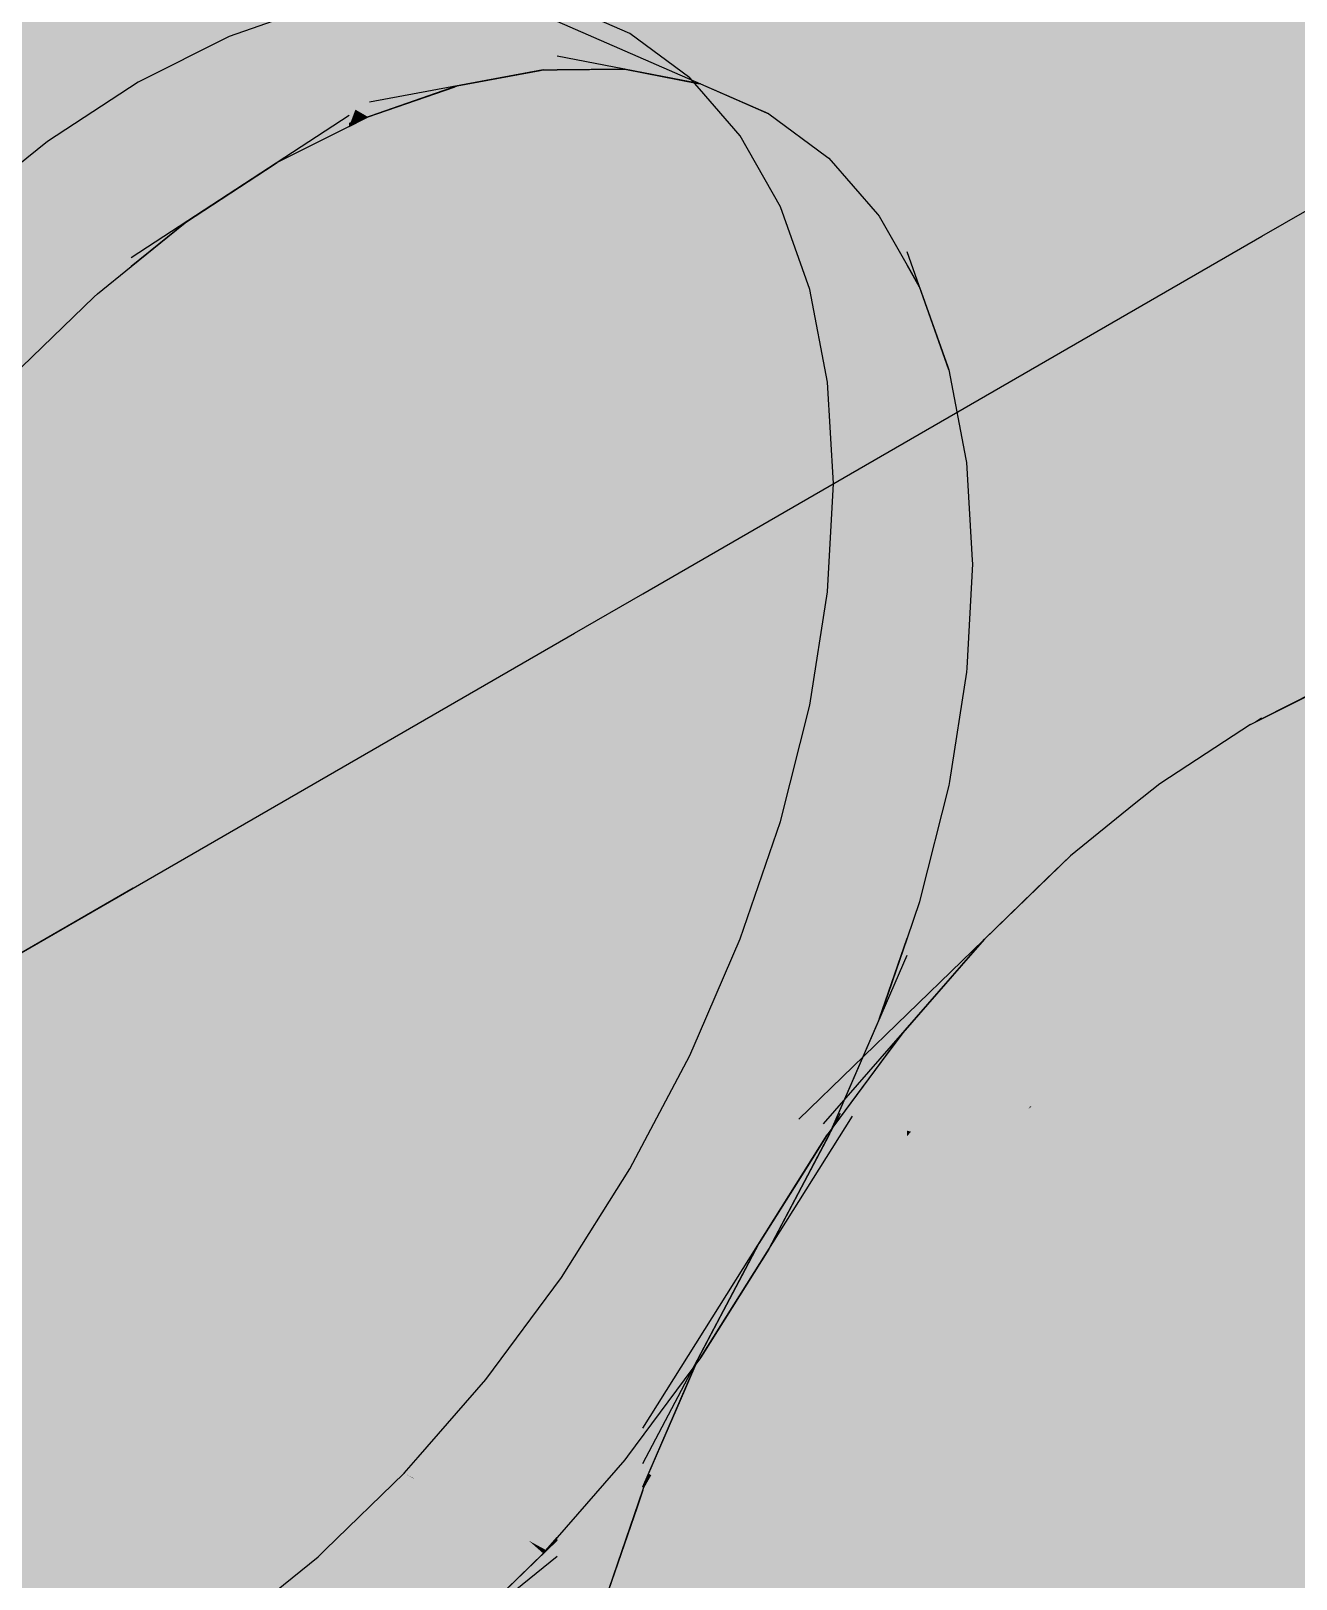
# Model space of a CAD drawing. Extents: x 0 to 297, y 0 to 210.
# Drawn here: x 206.05 to 212.49, y 160.14 to 168.01 of the extents above; entities that cross this region are included whole.
import ezdxf

# ---------------------------------------------------------------- set-up
doc = ezdxf.new("R2010")
doc.units = 0
doc.layers.add('SOMBRA', color=8, linetype='CONTINUOUS')
doc.layers.add('VISIBLE', color=7, linetype='CONTINUOUS')

msp = doc.modelspace()

# ---------------------------------------------------------------- linework, layer by layer
at = {"layer": 'SOMBRA', "color": 253}
for points in [[(212.0376, 167.8522), (213.4002, 171.3179), (213.4002, 169.9706)], [(212.0376, 167.8522), (213.1744, 171.1704), (213.4002, 171.3179)], [(212.0376, 169.4038), (213.1744, 171.1704), (212.0376, 167.8522)], [(211.6613, 170.1624), (211.6613, 167.9065), (210.7227, 164.1718)], [(211.0911, 169.81), (211.6613, 170.1624), (210.8129, 164.7476)], [(211.6613, 170.1624), (212.0376, 169.4038), (211.6613, 167.9065)], [(206.5648, 169.3598), (207.6729, 169.9996), (207.6729, 167.5778)], [(207.6729, 169.9996), (208.7313, 168.2689), (207.6729, 167.5778)], [(213.4002, 168.6179), (212.0376, 166.829), (213.4002, 169.9706)], [(212.0376, 167.8522), (213.4002, 169.9706), (212.0376, 166.829)], [(210.5973, 169.4875), (211.0911, 169.81), (210.8431, 165.298)], [(210.5104, 167.3946), (210.5973, 169.4875), (210.8129, 165.8134)], [(210.5104, 167.3946), (210.5104, 169.4308), (210.5973, 169.4875)], [(210.5104, 167.3946), (210.1642, 169.2046), (210.5104, 169.4308)], [(211.6613, 167.9065), (212.0376, 169.4038), (212.0376, 167.8522)], [(204.9471, 168.4259), (206.5648, 169.3598), (206.5648, 166.8541)], [(206.5648, 169.3598), (207.6729, 167.5778), (206.5648, 166.8541)], [(210.5104, 166.8845), (209.7782, 168.9526), (210.1642, 169.2046)], [(210.5104, 166.8845), (210.1642, 169.2046), (210.5104, 167.3946)], [(210.5104, 166.8171), (209.4291, 168.7246), (209.7782, 168.9526)], [(210.5104, 166.8171), (209.7782, 168.9526), (210.5104, 166.8845)], [(209.1094, 168.5158), (209.4291, 168.7246), (210.3695, 167.0657)], [(212.0376, 166.037), (213.4002, 168.6179), (213.4002, 167.5256)], [(213.4002, 168.6179), (212.0376, 166.037), (212.0376, 166.829)], [(208.8129, 168.3222), (209.1094, 168.5158), (210.1125, 167.3614)], [(204.9471, 168.4259), (206.5648, 166.8541), (204.9471, 165.7977)], [(208.7313, 168.0554), (208.8129, 168.3222), (209.8076, 167.5868)], [(207.5517, 166.8658), (208.0241, 168.2184), (208.0241, 167.334)], [(207.5517, 166.8658), (207.9535, 168.2178), (208.0241, 168.2184)], [(207.5517, 168.1434), (207.9535, 168.2178), (207.5517, 166.8658)], [(208.0241, 167.334), (208.3683, 168.2211), (208.7528, 168.1464)], [(208.0241, 168.2184), (208.3683, 168.2211), (208.0241, 167.334)], [(207.5156, 168.1367), (207.5517, 166.8658), (206.6005, 163.665)], [(207.062, 167.979), (207.5156, 168.1367), (206.6005, 163.665)], [(207.5156, 168.1367), (207.5517, 168.1434), (207.5517, 166.8658)], [(208.0241, 166.6291), (208.7528, 168.1464), (209.1005, 167.9951)], [(208.0241, 167.334), (208.7528, 168.1464), (208.0241, 166.6291)], [(208.7313, 167.8797), (208.2719, 167.9689), (208.5351, 168.1408)], [(208.7313, 167.8797), (208.5351, 168.1408), (208.7313, 168.0554)], [(206.6005, 167.7474), (207.062, 167.979), (206.6005, 163.665)], [(208.0241, 166.1307), (209.1005, 167.9951), (209.4054, 167.7696)], [(208.0241, 166.6291), (209.1005, 167.9951), (208.0241, 166.1307)], [(208.7313, 167.8797), (208.7313, 168.0554), (209.4599, 167.7382)], [(208.7313, 167.8101), (208.0202, 167.8045), (208.2719, 167.9689)], [(208.7313, 167.8101), (208.2719, 167.9689), (208.7313, 167.8797)], [(211.6613, 167.9065), (211.6613, 166.7539), (210.574, 163.5803)], [(211.6613, 167.9065), (212.0376, 167.8522), (211.6613, 166.7539)], [(208.7313, 167.8101), (208.7313, 167.8797), (209.0754, 167.8129)], [(211.6613, 166.7539), (212.0376, 167.8522), (212.0376, 166.829)], [(206.139, 167.4461), (206.6005, 167.7474), (206.6005, 163.665)], [(207.7771, 167.6458), (208.0202, 167.8045), (208.6606, 167.8096)], [(208.0241, 165.7482), (209.4054, 167.7696), (209.4546, 167.713)], [(208.0241, 166.1307), (209.4054, 167.7696), (208.0241, 165.7482)], [(207.6729, 167.5373), (207.7771, 167.6458), (208.2227, 167.7284)], [(208.0241, 165.7482), (209.4546, 167.713), (209.4546, 167.2155)], [(209.4546, 167.713), (209.6624, 167.474), (209.4546, 167.2155)], [(207.6729, 167.5373), (207.6729, 167.5778), (207.7771, 167.6458)], [(207.6729, 167.5225), (207.3076, 167.3392), (207.5403, 167.4912)], [(207.6729, 167.5373), (207.5403, 167.4912), (207.6729, 167.5778)], [(207.6729, 167.5225), (207.5403, 167.4912), (207.6729, 167.5373)], [(207.6729, 167.5225), (207.6729, 167.5373), (207.7691, 167.5707)], [(212.0376, 165.359), (213.4002, 167.5256), (213.4002, 166.5756)], [(212.0376, 166.037), (213.4002, 167.5256), (212.0376, 165.359)], [(205.6854, 167.08), (206.139, 167.4461), (206.6005, 163.665)], [(209.4546, 167.2155), (209.6624, 167.474), (209.8669, 167.1131)], [(210.5104, 166.8845), (210.5104, 167.3946), (210.7227, 166.285)], [(207.5517, 166.1165), (208.0241, 167.334), (208.0241, 166.6291)], [(207.5517, 166.8658), (208.0241, 167.334), (207.5517, 166.1165)], [(208.0241, 165.4359), (209.4546, 167.2155), (209.4546, 166.6779)], [(208.0241, 165.7482), (209.4546, 167.2155), (208.0241, 165.4359)], [(209.4546, 167.2155), (209.8669, 167.1131), (209.4546, 166.6779)], [(209.4546, 166.6779), (209.8669, 167.1131), (210.0156, 166.6933)], [(210.0156, 166.6933), (209.8669, 167.1131), (210.574, 166.7049)], [(205.2475, 166.6555), (205.6854, 167.08), (206.6005, 163.665)], [(206.5648, 166.8108), (206.5648, 166.8541), (206.8461, 167.0378)], [(210.5104, 166.8171), (210.5104, 166.8845), (210.574, 166.7049)], [(206.5648, 166.8108), (204.9471, 165.7977), (206.5648, 166.8541)], [(206.5648, 166.8108), (204.9471, 165.5053), (204.9471, 165.7977)], [(207.5517, 166.8658), (207.5517, 166.1165), (206.6005, 163.665)], [(212.0376, 166.037), (211.6613, 165.9615), (212.0376, 166.829)], [(211.6613, 166.7539), (212.0376, 166.829), (211.6613, 165.9615)], [(210.5104, 163.3947), (211.6613, 166.7539), (211.6613, 165.9615)], [(204.9471, 165.2707), (204.9471, 165.5053), (206.3925, 166.6718)], [(205.2375, 165.604), (205.2475, 166.6555), (206.6005, 163.665)], [(208.0241, 165.1677), (209.4546, 166.6779), (209.4546, 166.1959)], [(208.0241, 165.4359), (209.4546, 166.6779), (208.0241, 165.1677)], [(209.4546, 166.1959), (210.0156, 166.6933), (210.1058, 166.2216)], [(209.4546, 166.6779), (210.0156, 166.6933), (209.4546, 166.1959)], [(210.0156, 166.6933), (210.574, 166.7049), (210.7174, 166.3)], [(210.1058, 166.2216), (210.0156, 166.6933), (210.7227, 166.285)], [(210.7227, 166.285), (210.0156, 166.6933), (210.7174, 166.3)], [(207.5517, 165.6455), (208.0241, 166.6291), (208.0241, 166.1307)], [(207.5517, 166.1165), (208.0241, 166.6291), (207.5517, 165.6455)], [(212.0376, 164.7375), (213.4002, 166.5756), (213.4002, 165.7015)], [(212.0376, 165.359), (213.4002, 166.5756), (212.0376, 164.7375)], [(210.1058, 166.2216), (210.7227, 166.285), (210.8097, 165.8302)], [(208.0241, 164.9273), (209.4546, 166.1959), (209.4546, 165.7467)], [(208.0241, 165.1677), (209.4546, 166.1959), (208.0241, 164.9273)], [(209.4546, 165.7467), (210.1058, 166.2216), (210.136, 165.7062)], [(209.4546, 166.1959), (210.1058, 166.2216), (209.4546, 165.7467)], [(210.136, 165.7062), (210.1058, 166.2216), (210.8129, 165.8134)], [(210.8129, 165.8134), (210.1058, 166.2216), (210.8097, 165.8302)], [(207.5517, 166.1165), (207.5517, 165.6455), (206.6005, 163.665)], [(207.5517, 165.3125), (208.0241, 166.1307), (208.0241, 165.7482)], [(207.5517, 165.6455), (208.0241, 166.1307), (207.5517, 165.3125)], [(211.6613, 165.3243), (212.0376, 166.037), (212.0376, 165.359)], [(212.0376, 166.037), (211.6613, 165.3243), (211.6613, 165.9615)], [(211.6613, 165.3243), (210.5104, 163.3082), (211.6613, 165.9615)], [(210.5104, 163.3947), (211.6613, 165.9615), (210.5104, 163.3082)], [(210.136, 165.7062), (210.8129, 165.8134), (210.8421, 165.3164)], [(207.5517, 165.0569), (208.0241, 165.7482), (208.0241, 165.4359)], [(207.5517, 165.3125), (208.0241, 165.7482), (207.5517, 165.0569)], [(208.0241, 164.7033), (209.4546, 165.7467), (209.4546, 165.3128)], [(208.0241, 164.9273), (209.4546, 165.7467), (208.0241, 164.7033)], [(209.4546, 165.7467), (210.136, 165.7062), (209.4546, 165.3128)], [(209.4546, 165.3128), (210.136, 165.7062), (210.1058, 165.1559)], [(210.1058, 165.1559), (210.136, 165.7062), (210.8431, 165.298)], [(210.8431, 165.298), (210.136, 165.7062), (210.8421, 165.3164)], [(212.0376, 164.1388), (213.4002, 165.7015), (213.4002, 164.8604)], [(212.0376, 164.7375), (213.4002, 165.7015), (212.0376, 164.1388)], [(207.5517, 165.6455), (207.5517, 165.3125), (206.6005, 163.665)], [(205.2375, 164.9291), (205.2375, 165.604), (206.6005, 163.665)], [(207.5517, 164.8483), (208.0241, 165.4359), (208.0241, 165.1677)], [(207.5517, 165.0569), (208.0241, 165.4359), (207.5517, 164.8483)], [(207.5517, 165.3125), (207.5517, 165.0569), (206.6005, 163.665)], [(208.0241, 164.4869), (209.4546, 165.3128), (209.4546, 164.8789)], [(208.0241, 164.7033), (209.4546, 165.3128), (208.0241, 164.4869)], [(209.4546, 165.3128), (210.1058, 165.1559), (209.4546, 164.8789)], [(210.5104, 163.1445), (211.6613, 165.3243), (211.6613, 164.7607)], [(211.6613, 165.3243), (210.5104, 163.1445), (210.5104, 163.3082)], [(211.6613, 164.7607), (212.0376, 165.359), (212.0376, 164.7375)], [(211.6613, 165.3243), (212.0376, 165.359), (211.6613, 164.7607)], [(210.1058, 165.1559), (210.8431, 165.298), (210.814, 164.7673)], [(207.5517, 164.6691), (208.0241, 165.1677), (208.0241, 164.9273)], [(207.5517, 164.8483), (208.0241, 165.1677), (207.5517, 164.6691)], [(209.4546, 164.8789), (210.1058, 165.1559), (210.0156, 164.58)], [(210.8129, 164.7476), (210.1058, 165.1559), (210.814, 164.7673)], [(207.5517, 165.0569), (207.5517, 164.8483), (206.6005, 163.665)], [(205.2375, 164.4519), (205.2375, 164.9291), (206.6005, 163.665)], [(207.5517, 164.5084), (208.0241, 164.9273), (208.0241, 164.7033)], [(207.5517, 164.6691), (208.0241, 164.9273), (207.5517, 164.5084)], [(207.5517, 164.8483), (207.5517, 164.6691), (206.6005, 163.665)], [(208.0241, 164.2705), (209.4546, 164.8789), (209.4546, 164.4297)], [(208.0241, 164.4869), (209.4546, 164.8789), (208.0241, 164.2705)], [(209.4546, 164.8789), (210.0156, 164.58), (209.4546, 164.4297)], [(212.0376, 163.5395), (213.4002, 164.8604), (213.4002, 164.0201)], [(212.0376, 164.1388), (213.4002, 164.8604), (212.0376, 163.5395)], [(210.5104, 162.9308), (211.6613, 164.7607), (211.6613, 164.2299)], [(210.5104, 163.1445), (211.6613, 164.7607), (210.5104, 162.9308)], [(211.6613, 164.7607), (212.0376, 164.7375), (211.6613, 164.2299)], [(207.5517, 164.3587), (208.0241, 164.7033), (208.0241, 164.4869)], [(207.5517, 164.5084), (208.0241, 164.7033), (207.5517, 164.3587)], [(211.6613, 164.2299), (212.0376, 164.7375), (212.0376, 164.1388)], [(207.5517, 164.6691), (207.5517, 164.5084), (206.6005, 163.665)], [(209.4546, 164.4297), (210.0156, 164.58), (209.8669, 163.9885)], [(205.2375, 164.0857), (205.2375, 164.4519), (206.6005, 163.665)], [(207.5517, 164.5084), (207.5517, 164.3587), (206.6005, 163.665)], [(207.5517, 164.2141), (208.0241, 164.4869), (208.0241, 164.2705)], [(207.5517, 164.3587), (208.0241, 164.4869), (207.5517, 164.2141)], [(207.5517, 164.3587), (207.5517, 164.2141), (206.6005, 163.665)], [(208.0241, 164.0464), (209.4546, 164.4297), (209.4546, 163.9477)], [(208.0241, 164.2705), (209.4546, 164.4297), (208.0241, 164.0464)], [(209.4546, 164.4297), (209.8669, 163.9885), (209.4546, 163.9477)], [(207.5517, 164.2141), (207.5517, 164.0695), (206.6005, 163.665)], [(207.5517, 164.0695), (208.0241, 164.2705), (208.0241, 164.0464)], [(207.5517, 164.2141), (208.0241, 164.2705), (207.5517, 164.0695)], [(210.5104, 162.6775), (211.6613, 164.2299), (211.6613, 163.7073)], [(210.5104, 162.9308), (211.6613, 164.2299), (210.5104, 162.6775)], [(211.6613, 164.2299), (212.0376, 164.1388), (211.6613, 163.7073)], [(211.6613, 163.7073), (212.0376, 164.1388), (212.0376, 163.5395)], [(205.2375, 163.7867), (205.2375, 164.0857), (206.6005, 163.665)], [(207.5517, 164.0695), (207.5517, 163.9198), (206.6005, 163.665)], [(207.5517, 164.0695), (208.0241, 164.0464), (207.5517, 163.9198)], [(207.5517, 163.9198), (208.0241, 164.0464), (208.0241, 163.806)], [(208.0241, 164.0464), (209.4546, 163.9477), (208.0241, 163.806)], [(209.4546, 163.9477), (209.8669, 163.9885), (209.6624, 163.3915)], [(212.0376, 162.9204), (213.4002, 164.0201), (213.4002, 163.1529)], [(212.0376, 163.5395), (213.4002, 164.0201), (212.0376, 162.9204)], [(207.5517, 163.9198), (207.5517, 163.7592), (206.6005, 163.665)], [(207.5517, 163.9198), (208.0241, 163.806), (207.5517, 163.7592)], [(208.0241, 163.806), (209.4546, 163.9477), (209.4546, 163.41)], [(209.4546, 163.9477), (209.6624, 163.3915), (209.4546, 163.41)], [(205.2375, 163.53), (205.2375, 163.7867), (206.6005, 163.665)], [(207.5517, 163.7592), (207.5517, 163.58), (206.6005, 163.665)], [(207.5517, 163.7592), (208.0241, 163.806), (208.0241, 163.5378)], [(207.5517, 163.7592), (208.0241, 163.5378), (207.5517, 163.58)], [(208.0241, 163.806), (209.4546, 163.41), (208.0241, 163.5378)], [(205.2475, 159.1121), (205.2375, 160.1521), (206.6005, 163.665)], [(205.2375, 160.1521), (205.2375, 160.827), (206.6005, 163.665)], [(205.2375, 160.827), (205.2375, 161.3042), (206.6005, 163.665)], [(205.2375, 161.3042), (205.2375, 161.6704), (206.6005, 163.665)], [(205.2375, 161.6704), (205.2375, 161.9694), (206.6005, 163.665)], [(205.2375, 161.9694), (205.2375, 162.2262), (206.6005, 163.665)], [(205.2375, 162.2262), (205.2375, 162.4564), (206.6005, 163.665)], [(205.2375, 162.4564), (205.2375, 162.6709), (206.6005, 163.665)], [(205.2375, 162.6709), (205.2375, 162.8781), (206.6005, 163.665)], [(205.2375, 162.8781), (205.2375, 163.0853), (206.6005, 163.665)], [(205.2375, 163.0853), (205.2375, 163.2998), (206.6005, 163.665)], [(205.2375, 163.2998), (205.2375, 163.53), (206.6005, 163.665)], [(205.6854, 159.1933), (205.2475, 159.1121), (206.6005, 163.665)], [(206.139, 159.351), (205.6854, 159.1933), (206.6005, 163.665)], [(206.6005, 159.5825), (206.139, 159.351), (206.6005, 163.665)], [(207.5156, 160.2499), (207.062, 159.8838), (206.6005, 163.665)], [(207.5517, 161.5625), (207.5156, 160.2499), (206.6005, 163.665)], [(207.062, 159.8838), (206.6005, 159.5825), (206.6005, 163.665)], [(207.5517, 162.3118), (207.5517, 161.5625), (206.6005, 163.665)], [(207.5517, 162.7828), (207.5517, 162.3118), (206.6005, 163.665)], [(207.5517, 163.1158), (207.5517, 162.7828), (206.6005, 163.665)], [(207.5517, 163.3714), (207.5517, 163.1158), (206.6005, 163.665)], [(207.5517, 163.58), (207.5517, 163.3714), (206.6005, 163.665)], [(210.5104, 162.6775), (211.6613, 163.7073), (210.5308, 162.4109)], [(211.6613, 163.7073), (210.8002, 162.3401), (210.5308, 162.4109)], [(211.6613, 163.7073), (211.6613, 163.1748), (210.8002, 162.3401)], [(211.6613, 163.7073), (212.0376, 163.5395), (211.6613, 163.1748)], [(207.5517, 163.58), (208.0241, 163.5378), (208.0241, 163.2255)], [(207.5517, 163.58), (208.0241, 163.2255), (207.5517, 163.3714)], [(208.0241, 163.5378), (209.4546, 162.9125), (209.4054, 162.7991)], [(208.0241, 163.5378), (209.4546, 163.41), (209.4546, 162.9125)], [(208.0241, 163.5378), (209.4054, 162.7991), (208.0241, 163.2255)], [(211.6613, 163.1748), (212.0376, 163.5395), (212.0376, 162.9204)], [(207.5517, 163.3714), (208.0241, 163.2255), (208.0241, 162.8431)], [(207.5517, 163.3714), (208.0241, 162.8431), (207.5517, 163.1158)], [(209.4546, 163.41), (209.6624, 163.3915), (209.4546, 162.9125)], [(210.5104, 163.3947), (210.5104, 163.3082), (210.3695, 162.9832)], [(210.5104, 163.1445), (210.1631, 162.5074), (210.5104, 163.3082)], [(208.0241, 163.2255), (209.4054, 162.7991), (209.1005, 162.2216)], [(208.0241, 163.2255), (209.1005, 162.2216), (208.0241, 162.8431)], [(207.5517, 163.1158), (208.0241, 162.8431), (208.0241, 162.3446)], [(207.5517, 163.1158), (208.0241, 162.3446), (207.5517, 162.7828)], [(210.5104, 163.1445), (210.1727, 162.5048), (210.1631, 162.5074)], [(210.5104, 163.1445), (210.2326, 162.4891), (210.1727, 162.5048)], [(210.5104, 163.1445), (210.5104, 162.9308), (210.2326, 162.4891)], [(211.6613, 163.1748), (211.1914, 162.2375), (210.8002, 162.3401)], [(211.6613, 163.1748), (211.6613, 162.6167), (211.1914, 162.2375)], [(211.6613, 163.1748), (212.0376, 162.9204), (211.6613, 162.6167)], [(212.0376, 162.2631), (213.4002, 163.1529), (213.4002, 162.2307)], [(212.0376, 162.9204), (213.4002, 163.1529), (212.0376, 162.2631)], [(210.5104, 162.9308), (210.3482, 162.4588), (210.2326, 162.4891)], [(210.5104, 162.9308), (210.5104, 162.6775), (210.3482, 162.4588)], [(211.1297, 162.5284), (210.4896, 162.9139), (210.3797, 162.7657)], [(211.1297, 162.5284), (211.1363, 162.5405), (210.4896, 162.9139)], [(211.6613, 162.6167), (212.0376, 162.9204), (212.0376, 162.2631)], [(208.0241, 162.8431), (209.1005, 162.2216), (208.7528, 161.6687)], [(208.0241, 162.8431), (208.7528, 161.6687), (208.0241, 162.3446)], [(207.5517, 162.7828), (208.0241, 162.3446), (208.0241, 161.6397)], [(207.5517, 162.7828), (208.0241, 161.6397), (207.5517, 162.3118)], [(210.1051, 162.3952), (210.9608, 162.408), (210.3797, 162.7657)], [(211.1297, 162.5284), (210.3797, 162.7657), (210.9608, 162.408)], [(210.5104, 162.6775), (210.5104, 162.4162), (210.3482, 162.4588)], [(210.5104, 162.6775), (210.5308, 162.4109), (210.5104, 162.4162)], [(211.6613, 162.6167), (211.6613, 162.1142), (211.1914, 162.2375)], [(211.6613, 162.6167), (212.0376, 162.2631), (211.7671, 162.0864)], [(211.6613, 162.6167), (211.7671, 162.0864), (211.6613, 162.1142)], [(210.2326, 162.4891), (210.3482, 162.4588), (209.4599, 161.2605)], [(210.1727, 162.5048), (210.2326, 162.4891), (209.8076, 161.8133)], [(210.1631, 162.5074), (210.1727, 162.5048), (210.1125, 162.3909)], [(211.1297, 162.5284), (210.9608, 162.408), (211.0379, 162.3606)], [(212.2547, 161.8948), (211.1297, 162.5284), (211.0379, 162.3606)], [(211.1297, 162.5284), (211.1421, 162.5372), (211.1363, 162.5405)], [(212.2547, 161.8948), (211.1421, 162.5372), (211.1297, 162.5284)], [(210.3482, 162.4588), (210.5104, 162.3875), (209.0754, 160.7418)], [(210.5679, 162.128), (210.1051, 162.3952), (210.0057, 162.2372)], [(210.1051, 162.3952), (210.5679, 162.128), (210.9608, 162.408)], [(210.3482, 162.4588), (210.5104, 162.4162), (210.5104, 162.3875)], [(210.5104, 162.4162), (210.5308, 162.4109), (210.5104, 162.3875)], [(210.5104, 162.3875), (210.5308, 162.4109), (210.8002, 162.3401)], [(210.5679, 162.128), (211.0379, 162.3606), (210.9608, 162.408)], [(207.5517, 162.3118), (208.0241, 160.7553), (207.9535, 160.6744)], [(207.5517, 162.3118), (208.0241, 161.6397), (208.0241, 160.7553)], [(207.5517, 162.3118), (207.9535, 160.6744), (207.5517, 161.5625)], [(208.0241, 162.3446), (208.7528, 161.6687), (208.3683, 161.1501)], [(208.0241, 162.3446), (208.3683, 161.1501), (208.0241, 161.6397)], [(208.7313, 160.3472), (210.5104, 162.3875), (210.5104, 162.0592)], [(210.5104, 162.3875), (210.8002, 162.3401), (210.5104, 162.0592)], [(210.5104, 162.0592), (210.8002, 162.3401), (211.1914, 162.2375)], [(210.5679, 162.128), (210.8283, 161.9776), (211.0379, 162.3606)], [(210.8283, 161.9776), (212.1198, 161.6947), (211.0379, 162.3606)], [(212.2547, 161.8948), (211.0379, 162.3606), (212.1198, 161.6947)], [(209.7574, 161.8424), (210.4088, 161.9889), (210.0057, 162.2372)], [(210.5679, 162.128), (210.0057, 162.2372), (210.4088, 161.9889)], [(210.5104, 161.688), (211.1914, 162.2375), (211.6613, 162.1142)], [(210.5104, 162.0592), (211.1914, 162.2375), (210.5104, 161.688)], [(212.0376, 162.2631), (212.0376, 162.0154), (211.7671, 162.0864)], [(212.0376, 162.2631), (213.4002, 162.2307), (212.6505, 161.8546)], [(212.0376, 162.2631), (212.6505, 161.8546), (212.0376, 162.0154)], [(210.8283, 161.9776), (210.5679, 162.128), (210.4088, 161.9889)], [(210.5104, 161.688), (211.6613, 162.1142), (211.6613, 162.0173)], [(211.6613, 162.1142), (211.7671, 162.0864), (211.6613, 162.0173)], [(211.6613, 162.0173), (211.7671, 162.0864), (212.0376, 162.0154)], [(208.7313, 160.3346), (210.5104, 162.0592), (210.5104, 161.688)], [(208.7313, 160.3472), (210.5104, 162.0592), (208.7313, 160.3346)], [(210.5104, 161.2658), (211.6613, 162.0173), (211.6613, 161.3583)], [(210.5104, 161.688), (211.6613, 162.0173), (210.5104, 161.2658)], [(211.6613, 162.0173), (212.0376, 161.5471), (211.6613, 161.3583)], [(211.6613, 162.0173), (212.0376, 162.0154), (212.0376, 161.5471)], [(212.0376, 162.0154), (212.6505, 161.8546), (212.0376, 161.5471)], [(209.7574, 161.8424), (210.0487, 161.6741), (210.4088, 161.9889)], [(210.0487, 161.6741), (210.7382, 161.786), (210.4088, 161.9889)], [(210.8283, 161.9776), (210.4088, 161.9889), (210.7382, 161.786)], [(211.8954, 161.3616), (210.8283, 161.9776), (210.7382, 161.786)], [(210.8283, 161.9776), (211.8954, 161.3616), (212.1198, 161.6947)], [(210.0487, 161.6741), (209.7574, 161.8424), (209.6702, 161.6773)], [(212.0376, 161.5471), (212.6505, 161.8546), (213.4002, 161.6578)], [(212.8209, 161.5679), (212.2547, 161.8948), (212.1198, 161.6947)], [(210.0487, 161.6741), (210.5498, 161.3849), (210.7382, 161.786)], [(210.5498, 161.3849), (211.773, 161.1484), (210.7382, 161.786)], [(211.8954, 161.3616), (210.7382, 161.786), (211.773, 161.1484)], [(208.7313, 160.2521), (210.5104, 161.688), (210.5104, 161.2658)], [(208.7313, 160.3346), (210.5104, 161.688), (208.7313, 160.2521)], [(211.8954, 161.3616), (212.6144, 161.3902), (212.1198, 161.6947)], [(212.8209, 161.5679), (212.1198, 161.6947), (212.6144, 161.3902)], [(208.0241, 161.6397), (208.3683, 161.1501), (208.0241, 160.7553)], [(209.4524, 161.2648), (209.913, 161.5278), (209.6702, 161.6773)], [(210.0487, 161.6741), (209.6702, 161.6773), (209.913, 161.5278)], [(210.5498, 161.3849), (210.0487, 161.6741), (209.913, 161.5278)], [(212.0376, 161.5471), (213.4002, 161.6578), (213.4002, 161.2214)], [(207.5517, 161.5625), (207.5517, 160.2849), (207.5156, 160.2499)], [(207.5517, 161.5625), (207.9535, 160.6744), (207.5517, 160.2849)], [(209.4524, 161.2648), (209.5934, 161.1834), (209.913, 161.5278)], [(209.5934, 161.1834), (210.4699, 161.1847), (209.913, 161.5278)], [(210.5498, 161.3849), (209.913, 161.5278), (210.4699, 161.1847)], [(211.6613, 161.3583), (212.0376, 161.5471), (212.0376, 160.7476)], [(212.0376, 161.5471), (213.4002, 161.2214), (212.0376, 160.7476)], [(211.5705, 160.7956), (210.5498, 161.3849), (210.4699, 161.1847)], [(210.5498, 161.3849), (211.5705, 160.7956), (211.773, 161.1484)], [(211.8954, 161.3616), (212.3058, 161.1246), (212.6144, 161.3902)], [(212.3058, 161.1246), (213.1452, 161.0635), (212.6144, 161.3902)], [(210.5104, 160.781), (211.6613, 161.3583), (211.6613, 160.6168)], [(210.5104, 161.2658), (211.6613, 161.3583), (210.5104, 160.781)], [(211.6613, 161.3583), (212.0376, 160.7476), (211.6613, 160.6168)], [(212.3058, 161.1246), (211.8954, 161.3616), (211.773, 161.1484)], [(208.7313, 160.1039), (210.5104, 161.2658), (210.5104, 160.781)], [(208.7313, 160.2521), (210.5104, 161.2658), (208.7313, 160.1039)], [(209.5934, 161.1834), (209.4524, 161.2648), (209.379, 161.0956)], [(213.4002, 160.2423), (212.0376, 160.7476), (213.4002, 161.2214)], [(209.5934, 161.1834), (209.379, 161.0956), (209.4818, 161.0323)], [(210.3055, 160.7723), (209.5934, 161.1834), (209.4818, 161.0323)], [(209.5934, 161.1834), (210.3055, 160.7723), (210.4699, 161.1847)], [(210.3055, 160.7723), (211.4629, 160.5731), (210.4699, 161.1847)], [(211.5705, 160.7956), (210.4699, 161.1847), (211.4629, 160.5731)], [(211.5705, 160.7956), (212.1221, 160.9334), (211.773, 161.1484)], [(212.3058, 161.1246), (211.773, 161.1484), (212.1221, 160.9334)], [(209.1955, 160.6725), (209.4818, 161.0323), (209.379, 161.0956)], [(212.9109, 160.7752), (212.3058, 161.1246), (212.1221, 160.9334)], [(212.3058, 161.1246), (212.9109, 160.7752), (213.1452, 161.0635)], [(209.1955, 160.6725), (209.2098, 160.6642), (209.4818, 161.0323)], [(209.2098, 160.6642), (210.2376, 160.5673), (209.4818, 161.0323)], [(210.3055, 160.7723), (209.4818, 161.0323), (210.2376, 160.5673)], [(211.5705, 160.7956), (211.8401, 160.6399), (212.1221, 160.9334)], [(211.8401, 160.6399), (212.7528, 160.5448), (212.1221, 160.9334)], [(212.9109, 160.7752), (212.1221, 160.9334), (212.7528, 160.5448)], [(208.7313, 159.8884), (210.5104, 160.781), (210.5104, 160.2167)], [(208.7313, 160.1039), (210.5104, 160.781), (208.7313, 159.8884)], [(211.2855, 160.2065), (210.3055, 160.7723), (210.2376, 160.5673)], [(210.3055, 160.7723), (211.2855, 160.2065), (211.4629, 160.5731)], [(210.5104, 160.781), (211.6613, 160.6168), (210.5104, 160.2167)], [(211.8401, 160.6399), (211.5705, 160.7956), (211.4629, 160.5731)], [(212.0376, 159.8315), (211.6613, 160.6168), (212.0376, 160.7476)], [(213.4002, 160.2423), (212.0376, 159.8315), (212.0376, 160.7476)], [(209.2098, 160.6642), (210.0997, 160.1504), (210.2376, 160.5673)], [(211.6613, 159.7618), (210.5104, 160.2167), (211.6613, 160.6168)], [(211.8401, 160.6399), (211.4629, 160.5731), (211.6812, 160.4385)], [(212.0376, 159.8315), (211.6613, 159.7618), (211.6613, 160.6168)], [(212.5404, 160.2355), (211.8401, 160.6399), (211.6812, 160.4385)], [(211.8401, 160.6399), (212.5404, 160.2355), (212.7528, 160.5448)], [(210.0997, 160.1504), (211.1946, 159.9785), (210.2376, 160.5673)], [(211.2855, 160.2065), (210.2376, 160.5673), (211.1946, 159.9785)], [(211.2855, 160.2065), (211.6812, 160.4385), (211.4629, 160.5731)], [(211.2855, 160.2065), (211.4316, 160.1221), (211.6812, 160.4385)], [(211.4316, 160.1221), (212.4021, 159.9945), (211.6812, 160.4385)], [(212.5404, 160.2355), (211.6812, 160.4385), (212.4021, 159.9945)], [(208.7313, 160.3472), (208.7313, 160.3346), (208.6606, 160.2661)], [(208.7313, 160.3346), (208.7313, 160.2521), (208.2227, 159.8417)], [(208.7313, 160.2521), (208.7313, 160.1039), (207.7691, 159.4756)], [(210.5104, 159.5484), (208.7313, 159.5981), (210.5104, 160.2167)], [(208.7313, 159.8884), (210.5104, 160.2167), (208.7313, 159.5981)], [(211.6613, 159.7618), (210.5104, 159.5484), (210.5104, 160.2167)], [(211.4316, 160.1221), (211.2855, 160.2065), (211.1946, 159.9785)], [(213.4002, 160.2423), (212.9967, 160.0093), (212.0376, 159.8315)], [(213.4935, 159.6853), (212.5404, 160.2355), (212.4021, 159.9945)], [(210.0997, 160.1504), (211.0454, 159.6044), (211.1946, 159.9785)]]:
    msp.add_solid(points, dxfattribs=at)
at = {"layer": 'SOMBRA', "color": 254}
for points in [[(204.8755, 167.7947), (207.4411, 169.3266), (206.5648, 169.3598)], [(204.8755, 167.7947), (206.5648, 169.3598), (204.9471, 168.4259)], [(204.8755, 167.7947), (206.9402, 167.8729), (207.4411, 169.3266)], [(206.9402, 167.8729), (209.858, 169.2352), (207.4411, 169.3266)], [(206.9402, 167.8729), (209.1052, 167.9548), (209.858, 169.2352)], [(209.1052, 167.9548), (212.401, 169.139), (209.858, 169.2352)], [(209.1052, 167.9548), (211.4658, 168.0441), (212.401, 169.139)], [(208.3683, 168.2211), (208.0007, 168.1906), (208.5548, 167.8707)], [(208.7528, 168.1464), (208.3683, 168.2211), (209.0754, 167.8129)], [(209.0754, 167.8129), (208.3683, 168.2211), (209.0606, 167.8128)], [(208.3683, 168.2211), (208.7313, 167.8101), (209.0606, 167.8128)], [(208.3683, 168.2211), (208.5548, 167.8707), (208.7313, 167.8101)], [(207.8527, 167.9347), (207.5156, 168.1367), (207.062, 167.979)], [(207.9157, 168.0444), (207.5156, 168.1367), (207.8553, 167.9405)], [(207.8553, 167.9405), (207.5156, 168.1367), (207.8527, 167.9347)], [(207.9157, 168.0444), (208.5227, 167.8794), (208.0003, 168.19)], [(208.5548, 167.8707), (208.0007, 168.1906), (208.0003, 168.19)], [(208.5548, 167.8707), (208.0003, 168.19), (208.5227, 167.8794)], [(209.1005, 167.9951), (208.7528, 168.1464), (209.4599, 167.7382)], [(209.4599, 167.7382), (208.7528, 168.1464), (209.4462, 167.7409)], [(208.7528, 168.1464), (209.0754, 167.8129), (209.4462, 167.7409)], [(210.3506, 166.7385), (214.1558, 168.1459), (211.4658, 168.0441)], [(210.3506, 166.7385), (213.741, 167.7875), (214.1558, 168.1459)], [(207.6998, 167.5943), (207.062, 167.979), (206.6005, 167.7474)], [(207.8527, 167.9347), (207.062, 167.979), (207.7048, 167.6078)], [(207.7048, 167.6078), (207.062, 167.979), (207.6998, 167.5943)], [(208.5227, 167.8794), (207.9157, 168.0444), (207.8553, 167.9405)], [(208.2481, 166.497), (211.4658, 168.0441), (209.1052, 167.9548)], [(208.2481, 166.497), (210.3506, 166.7385), (211.4658, 168.0441)], [(209.4054, 167.7696), (209.1005, 167.9951), (209.8076, 167.5868)], [(209.8076, 167.5868), (209.1005, 167.9951), (209.7952, 167.5922)], [(209.1005, 167.9951), (209.4599, 167.7382), (209.7952, 167.5922)], [(206.3928, 166.284), (209.1052, 167.9548), (206.9402, 167.8729)], [(206.3928, 166.284), (208.2481, 166.497), (209.1052, 167.9548)], [(207.8527, 167.9347), (207.7048, 167.6078), (207.7691, 167.5707)], [(207.8527, 167.9347), (207.7691, 167.5707), (208.2065, 167.7228)], [(208.2227, 167.7284), (207.8553, 167.9405), (207.8527, 167.9347)], [(208.2227, 167.7284), (207.8527, 167.9347), (208.2065, 167.7228)], [(208.5227, 167.8794), (207.8553, 167.9405), (208.2227, 167.7284)], [(204.6817, 166.0875), (206.9402, 167.8729), (204.8755, 167.7947)], [(204.6817, 166.0875), (206.3928, 166.284), (206.9402, 167.8729)], [(208.5227, 167.8794), (208.2227, 167.7284), (208.645, 167.8067)], [(208.6606, 167.8096), (208.5548, 167.8707), (208.5227, 167.8794)], [(208.6606, 167.8096), (208.5227, 167.8794), (208.645, 167.8067)], [(208.5548, 167.8707), (208.6606, 167.8096), (208.7313, 167.8101)], [(206.6005, 167.7474), (206.139, 167.4461), (206.8461, 167.0378)], [(207.6998, 167.5943), (206.6005, 167.7474), (207.3076, 167.3392)], [(207.3076, 167.3392), (206.6005, 167.7474), (207.2911, 167.3284)], [(206.6005, 167.7474), (206.8461, 167.0378), (207.2911, 167.3284)], [(210.0675, 167.2431), (209.4546, 167.713), (209.4054, 167.7696)], [(210.0675, 167.2431), (209.4054, 167.7696), (210.1125, 167.3614)], [(210.1125, 167.3614), (209.4054, 167.7696), (210.1016, 167.3695)], [(209.4054, 167.7696), (209.8076, 167.5868), (210.1016, 167.3695)], [(210.3506, 166.7385), (212.3147, 166.9641), (213.741, 167.7875)], [(210.0675, 167.2431), (209.6624, 167.474), (209.4546, 167.713)], [(207.6998, 167.5943), (207.3076, 167.3392), (207.6729, 167.5225)], [(207.6998, 167.5943), (207.6729, 167.5225), (207.7526, 167.5624)], [(207.7691, 167.5707), (207.7048, 167.6078), (207.6998, 167.5943)], [(207.7691, 167.5707), (207.6998, 167.5943), (207.7526, 167.5624)], [(206.139, 167.4461), (205.6854, 167.08), (206.1962, 166.7852)], [(206.8461, 167.0378), (206.139, 167.4461), (206.8299, 167.0248)], [(206.139, 167.4461), (206.5648, 166.8108), (206.8299, 167.0248)], [(206.139, 167.4461), (206.1962, 166.7852), (206.5648, 166.8108)], [(209.8669, 167.1131), (209.6624, 167.474), (210.0836, 167.2308)], [(210.0836, 167.2308), (209.6624, 167.474), (210.0675, 167.2431)], [(210.0675, 167.2431), (210.1125, 167.3614), (210.3603, 167.0763)], [(209.8669, 167.1131), (210.0836, 167.2308), (210.5104, 166.8171)], [(210.3695, 167.0657), (210.0836, 167.2308), (210.0675, 167.2431)], [(210.3695, 167.0657), (210.0675, 167.2431), (210.3603, 167.0763)], [(210.0836, 167.2308), (210.3695, 167.0657), (210.5104, 166.8171)], [(210.574, 166.7049), (209.8669, 167.1131), (210.5667, 166.7178)], [(209.8669, 167.1131), (210.5104, 166.8171), (210.5667, 166.7178)], [(206.1726, 166.7817), (205.6854, 167.08), (205.2475, 166.6555)], [(206.1962, 166.7852), (205.6854, 167.08), (206.1726, 166.7817)], [(208.9554, 165.1051), (212.3147, 166.9641), (210.3506, 166.7385)], [(208.9554, 165.1051), (209.1665, 165.1464), (212.3147, 166.9641)], [(206.1962, 166.7852), (206.3925, 166.6718), (206.5648, 166.8108)], [(206.1726, 166.7817), (205.2475, 166.6555), (205.2589, 166.649)], [(206.1726, 166.7817), (205.2589, 166.649), (205.9546, 166.2473)], [(206.1726, 166.7817), (205.9546, 166.2473), (206.3769, 166.6566)], [(206.3925, 166.6718), (206.1962, 166.7852), (206.1726, 166.7817)], [(206.3925, 166.6718), (206.1726, 166.7817), (206.3769, 166.6566)], [(207.231, 164.7671), (210.3506, 166.7385), (208.2481, 166.497)], [(207.231, 164.7671), (208.9554, 165.1051), (210.3506, 166.7385)], [(205.7716, 164.4811), (208.2481, 166.497), (206.3928, 166.284)], [(205.7716, 164.4811), (207.231, 164.7671), (208.2481, 166.497)], [(204.4704, 164.2261), (206.3928, 166.284), (204.6817, 166.0875)], [(204.4704, 164.2261), (205.7716, 164.4811), (206.3928, 166.284)], [(208.8198, 164.9463), (209.1665, 165.1464), (208.9554, 165.1051)], [(206.574, 163.6496), (208.8198, 164.9463), (208.9554, 165.1051)], [(206.574, 163.6496), (208.9554, 165.1051), (207.231, 164.7671)], [(205.2148, 162.8649), (207.231, 164.7671), (205.7716, 164.4811)], [(205.2148, 162.8649), (206.574, 163.6496), (207.231, 164.7671)], [(212.3147, 164.5102), (212.762, 164.5413), (212.587, 164.6468)], [(212.3147, 164.5102), (212.8122, 164.511), (212.762, 164.5413)], [(212.5525, 164.3111), (212.2574, 164.4815), (212.1255, 164.3954)], [(212.3147, 164.5102), (212.2574, 164.4815), (212.5525, 164.3111)], [(212.3147, 164.5102), (212.5525, 164.3111), (212.8122, 164.511)], [(211.7959, 164.1801), (212.4408, 164.2041), (212.1255, 164.3954)], [(212.5525, 164.3111), (212.1255, 164.3954), (212.4408, 164.2041)], [(213.7816, 163.6014), (212.5525, 164.3111), (212.4408, 164.2041)], [(211.7959, 164.1801), (212.1828, 163.9567), (212.4408, 164.2041)], [(212.1828, 163.9567), (213.5345, 163.5405), (212.4408, 164.2041)], [(213.7816, 163.6014), (212.4408, 164.2041), (213.5345, 163.5405)], [(212.1828, 163.9567), (211.7959, 164.1801), (211.6663, 164.0755)], [(211.3423, 163.814), (212.0714, 163.8285), (211.6663, 164.0755)], [(212.1828, 163.9567), (211.6663, 164.0755), (212.0714, 163.8285)], [(213.0925, 163.4315), (212.1828, 163.9567), (212.0714, 163.8285)], [(212.1828, 163.9567), (213.0925, 163.4315), (213.5345, 163.5405)], [(211.8194, 163.5386), (211.3423, 163.814), (211.2172, 163.6928)], [(211.3423, 163.814), (211.8194, 163.5386), (212.0714, 163.8285)], [(211.8194, 163.5386), (212.8573, 163.3492), (212.0714, 163.8285)], [(213.0925, 163.4315), (212.0714, 163.8285), (212.8573, 163.3492)], [(210.9044, 163.3896), (211.7103, 163.3908), (211.2172, 163.6928)], [(211.8194, 163.5386), (211.2172, 163.6928), (211.7103, 163.3908)], [(212.4153, 163.1946), (211.8194, 163.5386), (211.7103, 163.3908)], [(211.8194, 163.5386), (212.4153, 163.1946), (212.8573, 163.3492)], [(211.4686, 163.0638), (210.9044, 163.3896), (210.7859, 163.2537)], [(210.9044, 163.3896), (211.4686, 163.0638), (211.7103, 163.3908)], [(211.4686, 163.0638), (212.1954, 163.0937), (211.7103, 163.3908)], [(212.4153, 163.1946), (211.7103, 163.3908), (212.1954, 163.0937)], [(212.4153, 163.1946), (213.3181, 163.0682), (212.8573, 163.3492)], [(210.4896, 162.9139), (211.3638, 162.8987), (210.7859, 163.2537)], [(211.4686, 163.0638), (210.7859, 163.2537), (211.3638, 162.8987)], [(213.0515, 162.8272), (212.4153, 163.1946), (212.1954, 163.0937)], [(212.4153, 163.1946), (213.0515, 162.8272), (213.3181, 163.0682)], [(211.7614, 162.8948), (211.4686, 163.0638), (211.3638, 162.8987)], [(211.4686, 163.0638), (211.7614, 162.8948), (212.1954, 163.0937)], [(211.7614, 162.8948), (212.8991, 162.6629), (212.1954, 163.0937)], [(213.0515, 162.8272), (212.1954, 163.0937), (212.8991, 162.6629)], [(210.4896, 162.9139), (211.1363, 162.5405), (211.3638, 162.8987)], [(211.1363, 162.5405), (211.5597, 162.7783), (211.3638, 162.8987)], [(211.7614, 162.8948), (211.3638, 162.8987), (211.5597, 162.7783)], [(212.6423, 162.3862), (211.7614, 162.8948), (211.5597, 162.7783)], [(211.7614, 162.8948), (212.6423, 162.3862), (212.8991, 162.6629)], [(211.1363, 162.5405), (211.1421, 162.5372), (211.5597, 162.7783)], [(211.1421, 162.5372), (212.4973, 162.2024), (211.5597, 162.7783)], [(212.6423, 162.3862), (211.5597, 162.7783), (212.4973, 162.2024)], [(211.1421, 162.5372), (212.2547, 161.8948), (212.4973, 162.2024)], [(212.2547, 161.8948), (213.1499, 161.8015), (212.4973, 162.2024)], [(212.2547, 161.8948), (212.8209, 161.5679), (213.1499, 161.8015)]]:
    msp.add_solid(points, dxfattribs=at)
at = {"layer": 'SOMBRA', "color": 252}
for points in [[(213.741, 167.7875), (212.3147, 164.5189), (213.741, 165.4503)], [(213.741, 167.7875), (212.3147, 166.9641), (212.3147, 164.5189)], [(212.3147, 166.9641), (209.1665, 162.6268), (209.3602, 162.5895)], [(212.3147, 166.9641), (209.1665, 165.1464), (209.1665, 162.6268)], [(212.3147, 166.9641), (209.3602, 162.5895), (212.3147, 164.5189)], [(209.1665, 165.1464), (208.8198, 162.6935), (209.1665, 162.6268)], [(209.1665, 165.1464), (208.8198, 164.9463), (208.8198, 162.6935)], [(210.0156, 164.58), (210.1058, 165.1559), (210.8129, 164.7476)], [(208.8198, 164.9463), (206.574, 163.1257), (208.8198, 162.6935)], [(208.8198, 164.9463), (206.574, 163.6496), (206.574, 163.1257)], [(210.0156, 164.58), (210.8129, 164.7476), (210.7259, 164.1923)], [(212.3147, 164.5102), (212.7188, 164.713), (212.4901, 164.6334)], [(212.3147, 164.5102), (212.4901, 164.6334), (212.3147, 164.5189)], [(209.8669, 163.9885), (210.0156, 164.58), (210.7227, 164.1718)], [(210.7227, 164.1718), (210.0156, 164.58), (210.7259, 164.1923)], [(212.3147, 164.5102), (212.3147, 164.5189), (212.2574, 164.4815)], [(209.3602, 162.5895), (209.7355, 162.5173), (211.7959, 164.1801)], [(209.8669, 163.9885), (210.7227, 164.1718), (210.5793, 163.6014)], [(210.0971, 163.156), (209.6624, 163.3915), (209.8669, 163.9885)], [(210.0971, 163.156), (209.8669, 163.9885), (210.574, 163.5803)], [(210.574, 163.5803), (209.8669, 163.9885), (210.5793, 163.6014)], [(209.7355, 162.5173), (209.9599, 162.4741), (211.3423, 163.814)], [(206.574, 163.6496), (205.8934, 163.2567), (206.574, 163.1257)], [(210.0971, 163.156), (210.574, 163.5803), (210.5104, 163.3947)], [(209.4546, 162.9125), (209.6624, 163.3915), (210.0836, 163.1483)], [(210.0836, 163.1483), (209.6624, 163.3915), (210.0971, 163.156)], [(209.9599, 162.4741), (210.0851, 162.45), (210.9044, 163.3896)], [(210.0971, 163.156), (210.5104, 163.3947), (210.3768, 163.0046)], [(205.2148, 159.8825), (206.574, 163.1257), (205.8934, 163.2567)], [(205.2148, 159.8825), (206.574, 160.77), (206.574, 163.1257)], [(206.574, 160.77), (208.8198, 162.6935), (206.574, 163.1257)], [(209.4054, 162.7991), (209.4546, 162.9125), (210.0836, 163.1483)], [(209.4054, 162.7991), (210.0836, 163.1483), (210.3695, 162.9832)], [(210.3695, 162.9832), (210.0836, 163.1483), (210.0971, 163.156)], [(210.3695, 162.9832), (210.0971, 163.156), (210.3768, 163.0046)], [(209.4054, 162.7991), (210.3695, 162.9832), (210.1217, 162.412)], [(210.0851, 162.45), (210.1381, 162.4398), (210.4896, 162.9139)], [(209.1005, 162.2216), (209.4054, 162.7991), (210.1125, 162.3909)], [(210.1125, 162.3909), (209.4054, 162.7991), (210.1217, 162.412)], [(206.574, 160.77), (208.8198, 162.2366), (208.8198, 162.6935)], [(208.8198, 162.2366), (209.1665, 162.6268), (208.8198, 162.6935)], [(208.8198, 162.2366), (209.1665, 162.463), (209.1665, 162.6268)], [(209.1665, 162.463), (209.3602, 162.5895), (209.1665, 162.6268)], [(209.1665, 162.0581), (209.7355, 162.5173), (209.3602, 162.5895)], [(209.1665, 162.0581), (209.3602, 162.5895), (209.1665, 162.463)], [(209.1665, 161.705), (209.9599, 162.4741), (209.7355, 162.5173)], [(209.1665, 161.705), (209.7355, 162.5173), (209.1665, 162.0581)], [(209.1665, 161.3966), (210.0851, 162.45), (209.9599, 162.4741)], [(209.1665, 161.3966), (209.9599, 162.4741), (209.1665, 161.705)], [(208.8198, 161.7783), (209.1665, 162.0581), (209.1665, 162.463)], [(208.8198, 161.7783), (209.1665, 162.463), (208.8198, 162.2366)], [(209.1005, 162.2216), (210.1125, 162.3909), (209.8185, 161.834)], [(209.1665, 161.1292), (210.1381, 162.4398), (210.0851, 162.45)], [(209.1665, 161.1292), (210.0851, 162.45), (209.1665, 161.3966)], [(209.1665, 160.9029), (210.1051, 162.3952), (209.1665, 161.1292)], [(206.574, 159.9658), (208.8198, 161.7783), (208.8198, 162.2366)], [(206.574, 159.9658), (208.8198, 162.2366), (206.574, 160.77)], [(208.7528, 161.6687), (209.1005, 162.2216), (209.8076, 161.8133)], [(209.8076, 161.8133), (209.1005, 162.2216), (209.8185, 161.834)], [(208.8198, 161.3689), (209.1665, 161.705), (209.1665, 162.0581)], [(208.8198, 161.3689), (209.1665, 162.0581), (208.8198, 161.7783)], [(209.1665, 160.7233), (209.7574, 161.8424), (209.1665, 160.9029)], [(206.574, 159.192), (208.8198, 161.3689), (208.8198, 161.7783)], [(206.574, 159.192), (208.8198, 161.7783), (206.574, 159.9658)], [(208.7528, 161.6687), (209.8076, 161.8133), (209.4723, 161.2802)], [(208.8198, 160.999), (209.1665, 161.3966), (209.1665, 161.705)], [(208.8198, 160.999), (209.1665, 161.705), (208.8198, 161.3689)], [(208.3683, 161.1501), (208.7528, 161.6687), (209.4599, 161.2605)], [(209.4599, 161.2605), (208.7528, 161.6687), (209.4723, 161.2802)], [(206.574, 158.4235), (208.8198, 160.999), (208.8198, 161.3689)], [(206.574, 158.4235), (208.8198, 161.3689), (206.574, 159.192)], [(208.8198, 160.6615), (209.1665, 161.1292), (209.1665, 161.3966)], [(208.8198, 160.6615), (209.1665, 161.3966), (208.8198, 160.999)], [(208.3683, 161.1501), (209.4599, 161.2605), (209.0891, 160.7603)], [(209.1665, 160.6056), (209.4524, 161.2648), (209.1665, 160.7233)], [(208.5873, 160.3309), (208.0241, 160.7553), (208.3683, 161.1501)], [(209.0754, 160.7418), (208.3683, 161.1501), (209.0891, 160.7603)], [(208.5873, 160.3309), (208.3683, 161.1501), (209.0754, 160.7418)], [(208.8198, 160.3516), (209.1665, 160.9029), (209.1665, 161.1292)], [(208.8198, 160.3516), (209.1665, 161.1292), (208.8198, 160.6615)], [(206.574, 157.6321), (208.8198, 160.6615), (208.8198, 160.999)], [(206.574, 157.6321), (208.8198, 160.999), (206.574, 158.4235)], [(208.8198, 160.0665), (209.1665, 160.7233), (209.1665, 160.9029)], [(208.8198, 160.0665), (209.1665, 160.9029), (208.8198, 160.3516)], [(205.2148, 158.869), (206.574, 159.9658), (206.574, 160.77)], [(205.2148, 158.869), (206.574, 160.77), (205.2148, 159.8825)], [(208.001, 160.6487), (207.9535, 160.6744), (208.0241, 160.7553)], [(208.5873, 160.3309), (208.001, 160.6487), (208.0241, 160.7553)], [(208.5873, 160.3309), (209.0754, 160.7418), (208.7313, 160.3472)], [(206.574, 156.7808), (208.8198, 160.3516), (208.8198, 160.6615)], [(206.574, 156.7808), (208.8198, 160.6615), (206.574, 157.6321)], [(207.9157, 160.3003), (207.5517, 160.2849), (207.9535, 160.6744)], [(207.9157, 160.3003), (207.9535, 160.6744), (208.0007, 160.6472)], [(208.0007, 160.6472), (207.9535, 160.6744), (208.001, 160.6487)], [(208.8198, 159.8062), (209.1665, 160.6056), (209.1665, 160.7233)], [(208.8198, 159.8062), (209.1665, 160.7233), (208.8198, 160.0665)], [(209.1665, 160.5878), (209.1955, 160.6725), (209.1665, 160.6056)], [(209.2098, 160.6642), (209.1955, 160.6725), (209.1665, 160.5878)], [(210.0997, 160.1504), (209.2098, 160.6642), (209.1665, 160.5878)], [(207.9157, 160.3003), (208.0007, 160.6472), (208.5548, 160.3272)], [(208.5548, 160.3272), (208.0007, 160.6472), (208.001, 160.6487)], [(208.5548, 160.3272), (208.001, 160.6487), (208.5873, 160.3309)], [(208.8198, 159.5757), (209.1665, 160.6056), (208.8198, 159.8062)], [(208.8198, 159.5757), (209.1665, 160.5878), (209.1665, 160.6056)], [(210.0997, 160.1504), (209.1665, 160.5878), (209.1371, 160.5019)], [(208.991, 160.0754), (210.0452, 159.9444), (209.1371, 160.5019)], [(210.0997, 160.1504), (209.1371, 160.5019), (210.0452, 159.9444)], [(206.574, 155.8129), (208.8198, 160.0665), (208.8198, 160.3516)], [(206.574, 155.8129), (208.8198, 160.3516), (206.574, 156.7808)], [(208.5873, 160.3309), (208.7313, 160.3472), (208.6754, 160.2831)], [(207.8578, 160.0638), (207.5156, 160.2499), (207.5517, 160.2849)], [(207.8578, 160.0638), (207.5517, 160.2849), (207.9157, 160.3003)], [(207.8578, 160.0638), (207.9157, 160.3003), (208.5548, 160.3272)], [(207.8578, 160.0638), (208.5548, 160.3272), (208.6606, 160.2661)], [(207.8578, 160.0638), (208.6606, 160.2661), (208.2383, 159.8568)], [(208.6606, 160.2661), (208.5548, 160.3272), (208.5873, 160.3309)], [(208.6606, 160.2661), (208.5873, 160.3309), (208.6754, 160.2831)], [(207.7096, 159.53), (207.062, 159.8838), (207.5156, 160.2499)], [(207.8553, 160.0537), (207.5156, 160.2499), (207.8578, 160.0638)], [(207.7096, 159.53), (207.5156, 160.2499), (207.8553, 160.0537)], [(211.0454, 159.6044), (210.0997, 160.1504), (210.0452, 159.9444)]]:
    msp.add_solid(points, dxfattribs=at)
at = {"layer": 'VISIBLE'}
for p, q in [((207.5156, 168.1367), (207.062, 167.979)), ((209.1005, 167.9951), (208.7528, 168.1464)), ((207.062, 167.979), (206.6005, 167.7474)), ((209.8076, 167.5868), (208.7313, 168.0554)), ((209.4054, 167.7696), (209.1005, 167.9951)), ((209.4599, 167.7382), (208.7313, 167.8797)), ((206.6005, 167.7474), (206.139, 167.4461)), ((208.6606, 167.8096), (207.7771, 167.6458)), ((208.2227, 167.7284), (208.645, 167.8067)), ((208.645, 167.8067), (208.6606, 167.8096)), ((208.6606, 167.8096), (208.7313, 167.8101)), ((209.0754, 167.8129), (208.7313, 167.8101)), ((208.7313, 167.8101), (209.0606, 167.8128)), ((209.0606, 167.8128), (209.0754, 167.8129)), ((209.0754, 167.8129), (209.4462, 167.7409)), ((209.4546, 167.713), (209.4054, 167.7696)), ((212.3147, 166.9641), (213.741, 167.7875)), ((208.2227, 167.7284), (207.6729, 167.5373)), ((207.7691, 167.5707), (208.2065, 167.7228)), ((208.2065, 167.7228), (208.2227, 167.7284)), ((209.4462, 167.7409), (209.4599, 167.7382)), ((209.6624, 167.474), (209.4546, 167.713)), ((209.4599, 167.7382), (209.7952, 167.5922)), ((209.7952, 167.5922), (209.8076, 167.5868)), ((209.8076, 167.5868), (210.1016, 167.3695)), ((207.6729, 167.5778), (206.5648, 166.8541)), ((207.6729, 167.5225), (207.3076, 167.3392)), ((207.7691, 167.5707), (207.6729, 167.5225)), ((207.6729, 167.5225), (207.7526, 167.5624)), ((207.7526, 167.5624), (207.7691, 167.5707)), ((206.139, 167.4461), (205.6854, 167.08)), ((209.8669, 167.1131), (209.6624, 167.474)), ((210.1016, 167.3695), (210.1125, 167.3614)), ((210.1125, 167.3614), (210.3603, 167.0763)), ((206.8461, 167.0378), (207.2911, 167.3284)), ((207.2911, 167.3284), (207.3076, 167.3392)), ((210.0156, 166.6933), (209.8669, 167.1131)), ((206.8461, 167.0378), (206.5648, 166.8108)), ((206.8299, 167.0248), (206.8461, 167.0378)), ((210.3603, 167.0763), (210.3695, 167.0657)), ((210.3695, 167.0657), (210.5104, 166.8171)), ((206.5648, 166.8108), (206.8299, 167.0248)), ((209.1665, 165.1464), (212.3147, 166.9641)), ((210.7227, 166.285), (210.5104, 166.8845)), ((206.3925, 166.6718), (206.5648, 166.8108)), ((210.574, 166.7049), (210.5104, 166.8171)), ((210.5104, 166.8171), (210.5667, 166.7178)), ((205.9546, 166.2473), (206.3769, 166.6566)), ((206.3769, 166.6566), (206.3925, 166.6718)), ((210.1058, 166.2216), (210.0156, 166.6933)), ((210.5667, 166.7178), (210.574, 166.7049)), ((210.574, 166.7049), (210.7174, 166.3)), ((210.7174, 166.3), (210.7227, 166.285)), ((210.7227, 166.285), (210.8097, 165.8302)), ((210.136, 165.7062), (210.1058, 166.2216)), ((210.8097, 165.8302), (210.8129, 165.8134)), ((210.8129, 165.8134), (210.8421, 165.3164)), ((210.1058, 165.1559), (210.136, 165.7062)), ((210.8421, 165.3164), (210.8431, 165.298)), ((210.8431, 165.298), (210.814, 164.7673)), ((208.8198, 164.9463), (209.1665, 165.1464)), ((210.0156, 164.58), (210.1058, 165.1559)), ((206.574, 163.6496), (208.8198, 164.9463)), ((210.814, 164.7673), (210.8129, 164.7476)), ((210.8129, 164.7476), (210.7259, 164.1923)), ((212.3147, 164.5102), (212.7188, 164.713)), ((212.587, 164.6468), (212.3147, 164.5102)), ((209.8669, 163.9885), (210.0156, 164.58)), ((212.2574, 164.4815), (212.1255, 164.3954)), ((212.2574, 164.4815), (212.3147, 164.5102)), ((212.1255, 164.3954), (211.7959, 164.1801)), ((210.7227, 164.1718), (210.5793, 163.6014)), ((210.7259, 164.1923), (210.7227, 164.1718)), ((211.7959, 164.1801), (211.6663, 164.0755)), ((211.6663, 164.0755), (211.3423, 163.814)), ((209.6624, 163.3915), (209.8669, 163.9885)), ((209.9599, 162.4741), (211.3423, 163.814)), ((211.3423, 163.814), (211.2172, 163.6928)), ((205.2148, 162.8649), (206.574, 163.6496)), ((206.574, 163.6496), (205.8934, 163.2567)), ((211.2172, 163.6928), (210.9044, 163.3896)), ((210.574, 163.5803), (210.5104, 163.3947)), ((210.5793, 163.6014), (210.574, 163.5803)), ((209.4546, 162.9125), (209.6624, 163.3915)), ((210.0851, 162.45), (210.9044, 163.3896)), ((210.3695, 162.9832), (210.5104, 163.3947)), ((210.5104, 163.3947), (210.3768, 163.0046)), ((210.9044, 163.3896), (210.7859, 163.2537)), ((210.1631, 162.5074), (210.5104, 163.3082)), ((210.7859, 163.2537), (210.4896, 162.9139)), ((210.3695, 162.9832), (210.1217, 162.412)), ((210.3768, 163.0046), (210.3695, 162.9832)), ((209.4054, 162.7991), (209.4546, 162.9125)), ((210.1381, 162.4398), (210.4896, 162.9139)), ((210.4896, 162.9139), (210.3797, 162.7657)), ((209.1005, 162.2216), (209.4054, 162.7991)), ((210.3797, 162.7657), (210.1051, 162.3952)), ((209.4599, 161.2605), (210.2326, 162.4891)), ((209.8076, 161.8133), (210.1727, 162.5048)), ((210.1125, 162.3909), (210.1631, 162.5074)), ((209.1665, 160.9029), (210.1051, 162.3952)), ((210.1125, 162.3909), (209.8185, 161.834)), ((210.1051, 162.3952), (210.0057, 162.2372)), ((210.1217, 162.412), (210.1125, 162.3909)), ((210.0057, 162.2372), (209.7574, 161.8424)), ((208.7528, 161.6687), (209.1005, 162.2216)), ((209.1665, 160.7233), (209.7574, 161.8424)), ((209.7574, 161.8424), (209.6702, 161.6773)), ((209.8076, 161.8133), (209.4723, 161.2802)), ((209.8185, 161.834), (209.8076, 161.8133)), ((208.3683, 161.1501), (208.7528, 161.6687)), ((209.6702, 161.6773), (209.4524, 161.2648)), ((209.4599, 161.2605), (209.0891, 160.7603)), ((209.1665, 160.6056), (209.4524, 161.2648)), ((209.4524, 161.2648), (209.379, 161.0956)), ((209.4723, 161.2802), (209.4599, 161.2605)), ((208.0241, 160.7553), (208.3683, 161.1501)), ((209.379, 161.0956), (209.1955, 160.6725)), ((207.9535, 160.6744), (208.0241, 160.7553)), ((209.0754, 160.7418), (208.7313, 160.3472)), ((209.0891, 160.7603), (209.0754, 160.7418)), ((207.5517, 160.2849), (207.9535, 160.6744)), ((209.1665, 160.5878), (209.1955, 160.6725)), ((208.8198, 159.5757), (209.1665, 160.5878)), ((209.1665, 160.5878), (209.1371, 160.5019)), ((209.1371, 160.5019), (208.991, 160.0754)), ((208.6606, 160.2661), (208.7313, 160.3472)), ((208.7313, 160.3472), (208.6754, 160.2831)), ((207.5156, 160.2499), (207.5517, 160.2849)), ((208.2227, 159.8417), (208.7313, 160.3346)), ((208.6606, 160.2661), (208.2383, 159.8568)), ((208.6754, 160.2831), (208.6606, 160.2661)), ((207.062, 159.8838), (207.5156, 160.2499)), ((207.7691, 159.4756), (208.7313, 160.2521))]:
    msp.add_line(p, q, dxfattribs=at)

doc.saveas('drawing.dxf')
